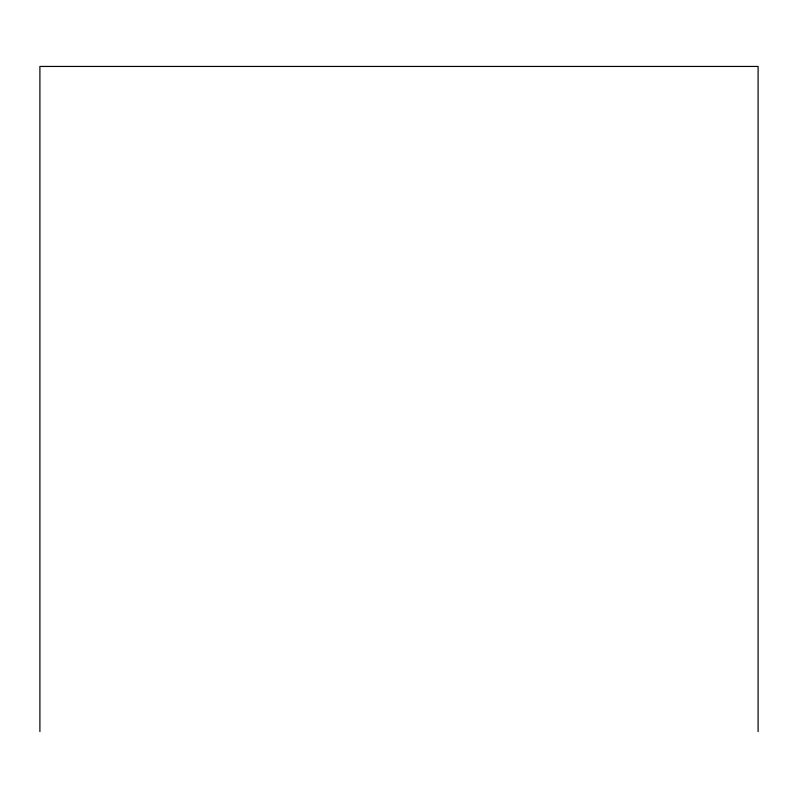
<?xml version="1.0" encoding="UTF-8"?>
<svg xmlns="http://www.w3.org/2000/svg" width="798" height="798" viewBox="0 0 798 798"><rect width="100%" height="100%" fill="white"/><g stroke="black" fill="none" stroke-linecap="round" stroke-linejoin="round"><path stroke-width="1.2" d="M758.1 731.557L758.1 66.443L39.9 66.443L39.9 731.557"/></g></svg>
